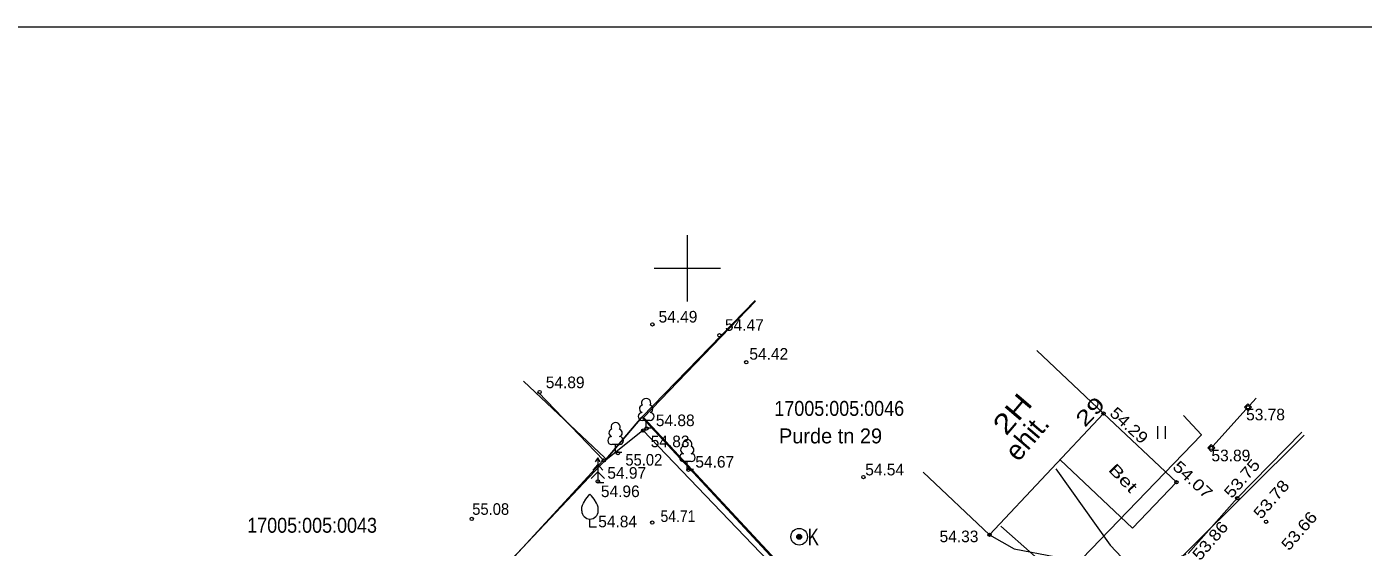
# Model space of a CAD drawing. Extents: x 640665 to 640855, y 6455425 to 6455565.
# Drawn here: x 640710.1 to 640790.8, y 6455533.2 to 6455564.6 of the extents above; entities that cross this region are included whole.
import ezdxf
from ezdxf.enums import TextEntityAlignment as Align

# ---------------------------------------------------------------- set-up
doc = ezdxf.new("R2010")
doc.units = 0
doc.header["$LTSCALE"] = 0.28
for name, color, linetype, lineweight in [('1', 7, 'Continuous', 13), ('15', 7, 'Continuous', 13), ('17', 7, 'Continuous', 13), ('22', 7, 'Continuous', 13), ('28', 7, 'Continuous', 13), ('30', 7, 'Continuous', 13), ('40', 7, 'Continuous', 25), ('41', 7, 'Continuous', 13), ('44', 7, 'Continuous', 13), ('59', 7, 'Continuous', 13), ('63', 7, 'Continuous', 13)]:
    doc.layers.add(name, color=color, linetype=linetype, lineweight=lineweight)

msp = doc.modelspace()

# ---------------------------------------------------------------- linework, layer by layer
at = {"layer": '1'}
for points in [[(640764.24, 6455537.71), (640768.24, 6455533.93), (640775.12, 6455541.24), (640771.09, 6455545.04)], [(640744.98, 6455538.36), (640747.33, 6455540.23), (640761.97, 6455524.98)]]:
    msp.add_lwpolyline(points, dxfattribs=at)
at = {"layer": '15'}
msp.add_lwpolyline([(640760.87, 6455513.48), (640773.99, 6455527.86), (640774.65, 6455529.38), (640768.93, 6455534.45)], dxfattribs=at)
at = {"layer": '17'}
for points in [[(640787.22, 6455539.94), (640780.3, 6455533.05), (640777.93, 6455530.75)], [(640772.23, 6455537.9), (640775.51, 6455533.31), (640777.93, 6455530.75)]]:
    msp.add_lwpolyline(points, dxfattribs=at)
at = {"layer": '22'}
for radius in [0.5, 0.15, 0.125, 0.1, 0.075, 0.05, 0.025]:
    msp.add_circle((640756.7525, 6455533.8083), radius, dxfattribs=at)
at = {"layer": '28'}
for p, q in [((640744.95, 6455538.43), (640741.03, 6455542.5)), ((640781.72, 6455539.28), (640783.73, 6455541.51)), ((640783.62, 6455541.62), (640783.83, 6455541.83)), ((640783.84, 6455541.41), (640783.62, 6455541.62)), ((640784.05, 6455541.63), (640783.83, 6455541.83)), ((640783.84, 6455541.41), (640784.05, 6455541.63)), ((640783.93, 6455541.73), (640784.32, 6455542.16)), ((640781.41, 6455539.17), (640781.62, 6455539.38)), ((640781.62, 6455538.95), (640781.41, 6455539.17)), ((640781.83, 6455539.17), (640781.62, 6455539.38)), ((640781.62, 6455538.95), (640781.83, 6455539.17))]:
    msp.add_line(p, q, dxfattribs=at)
msp.add_lwpolyline([(640697.53, 6455501.64), (640703.93, 6455495.37), (640708.86, 6455500.25), (640715.88, 6455507.65), (640721.23, 6455513.35), (640724.46, 6455516.86), (640730.04, 6455522.65), (640733.83, 6455526.57), (640738.43, 6455531.38), (640744.92, 6455538.43), (640745, 6455538.52)], dxfattribs=at)
at = {"layer": '30'}
msp.add_line((640775.12, 6455541.24), (640779.51, 6455537.1), dxfattribs=at)
for points in [[(640787.09, 6455540.11), (640783.18, 6455536.13), (640780.23, 6455532.8)], [(640772.5, 6455538.45), (640776.87, 6455534.33), (640779.51, 6455537.1)], [(640768.24, 6455533.93), (640769.72, 6455533.08), (640774.75, 6455532.12), (640778.29, 6455531.97), (640780.11, 6455532.75)]]:
    msp.add_lwpolyline(points, dxfattribs=at)
at = {"layer": '40'}
msp.add_line((640745.03, 6455538.56), (640740.12, 6455543.19), dxfattribs=at)
at = {"layer": '40', "lineweight": 13}
msp.add_line((640740.12, 6455543.19), (640745.03, 6455538.56), dxfattribs=at)
at = {"layer": '40'}
for points in [[(640745.04, 6455538.55), (640745.1, 6455538.49), (640747.25, 6455541.02), (640754.09, 6455548.06)], [(640754.11, 6455548.01), (640747.36, 6455541), (640764.37, 6455522.7), (640781.02, 6455539.96), (640779.94, 6455541.13)]]:
    msp.add_lwpolyline(points, dxfattribs=at)
msp.add_lwpolyline([(640720.92, 6455477.68), (640764.32, 6455522.65), (640747.25, 6455541.02), (640745.1, 6455538.49), (640724.51, 6455516.67), (640703.93, 6455494.84)], close=True, dxfattribs=at)
at = {"layer": '40', "lineweight": 13}
msp.add_lwpolyline([(640718.09, 6455522.73), (640724.51, 6455516.67), (640745.1, 6455538.49), (640745.04, 6455538.55)], dxfattribs=at)
at = {"layer": '41'}
for p, q in [((640778.38, 6455540.47), (640778.38, 6455539.71)), ((640778.84, 6455540.47), (640778.84, 6455539.71))]:
    msp.add_line(p, q, dxfattribs=at)
at = {"layer": '44'}
for p, q in [((640747.76, 6455540.83), (640747.28, 6455540.83)), ((640745.92, 6455539.37), (640745.44, 6455539.37)), ((640744.6, 6455538.57), (640744.6, 6455537.07)), ((640750.24, 6455538.34), (640749.76, 6455538.34)), ((640744.96, 6455537.07), (640744.6, 6455537.07))]:
    msp.add_line(p, q, dxfattribs=at)
for points in [[(640747.9, 6455540.35), (640747.52, 6455540.35), (640747.52, 6455540.83)], [(640746.06, 6455538.9), (640745.68, 6455538.9), (640745.68, 6455539.37)], [(640744.9, 6455537.82), (640744.6, 6455538.17), (640744.3, 6455537.82)], [(640744.75, 6455538.32), (640744.6, 6455538.57), (640744.45, 6455538.32)], [(640750.38, 6455537.87), (640750, 6455537.87), (640750, 6455538.34)], [(640745, 6455537.32), (640744.6, 6455537.72), (640744.2, 6455537.32)], [(640743.63, 6455535.38), (640743.63, 6455535.53), (640743.64, 6455535.59), (640743.68, 6455535.72), (640743.74, 6455535.84), (640743.88, 6455536.08), (640744.04, 6455536.28), (640744.13, 6455536.38)], [(640744.63, 6455535.38), (640744.63, 6455535.53), (640744.62, 6455535.59), (640744.59, 6455535.72), (640744.53, 6455535.84), (640744.38, 6455536.08), (640744.22, 6455536.28), (640744.13, 6455536.38)], [(640744.53, 6455534.38), (640744.13, 6455534.38), (640744.13, 6455534.88)]]:
    msp.add_lwpolyline(points, dxfattribs=at)
for centre, radius, start, end in [((640747.3505, 6455541.5266), 0.2326, 109.02174, 253.14154), ((640747.5205, 6455541.874), 0.277, 332.5799, 207.4201), ((640747.6906, 6455541.5266), 0.2326, 286.85082, 70.98591), ((640745.6755, 6455540.4163), 0.277, 332.5799, 207.4201), ((640747.283, 6455541.0665), 0.2375, 90.0016, 269.39529), ((640747.758, 6455541.0665), 0.2375, 270.6047, 89.9984), ((640745.438, 6455539.6088), 0.2375, 90.0016, 269.39529), ((640745.5054, 6455540.0689), 0.2326, 109.02174, 253.14154), ((640745.8456, 6455540.0689), 0.2326, 286.85082, 70.98591), ((640745.913, 6455539.6088), 0.2375, 270.6047, 89.9984), ((640749.8335, 6455539.0423), 0.2326, 109.02174, 253.14154), ((640750.0036, 6455539.3898), 0.277, 332.5799, 207.4201), ((640750.1737, 6455539.0423), 0.2326, 286.85082, 70.98591), ((640749.7661, 6455538.5822), 0.2375, 90.0016, 269.39529), ((640750.2411, 6455538.5822), 0.2375, 270.6047, 89.9984), ((640744.1313, 6455535.3754), 0.5, 180, 0)]:
    msp.add_arc(centre, radius, start, end, dxfattribs=at)
at = {"layer": '59'}
for centre in [(640747.894, 6455546.617), (640751.937, 6455545.96), (640753.556, 6455544.335), (640741.089, 6455542.536), (640783.8335, 6455541.6224), (640775.124, 6455541.2389), (640747.342, 6455540.2145), (640747.547, 6455540.343), (640781.6183, 6455539.1665), (640744.965, 6455538.415), (640745.815, 6455538.853), (640750.067, 6455537.854), (640760.625, 6455537.408), (640744.605, 6455537.143), (640779.5114, 6455537.1), (640783.1842, 6455536.1274), (640736.9962, 6455534.8882), (640747.892, 6455534.662), (640784.9225, 6455534.7115), (640768.2441, 6455533.9322)]:
    msp.add_circle(centre, 0.1, dxfattribs=at)
at = {"layer": '63'}
for p, q in [((640665.43, 6455564.57), (640855.43, 6455564.57)), ((640750, 6455552), (640750, 6455548)), ((640748, 6455550), (640752, 6455550))]:
    msp.add_line(p, q, dxfattribs=at)

# ---------------------------------------------------------------- texts
at = {"layer": '1'}
for s, height, rotation, width, p in [('2H', 1.2, 49.563, 1.25, (640769.24, 6455539.85)), ('29', 0.8999, 46.497, 1.4, (640773.99, 6455540.37))]:
    msp.add_text(s, height=height, rotation=rotation, dxfattribs=dict(at, width=width)).set_placement(p)
msp.add_text('ehit.', height=1.2, rotation=49.563, dxfattribs=at).set_placement((640769.97, 6455538.28))
at = {"layer": '22', "width": 0.75}
msp.add_text('K', height=1, dxfattribs=at).set_placement((640757.27, 6455533.3))
at = {"layer": '30', "width": 1.4}
msp.add_text('Bet', height=0.7, rotation=314.282, dxfattribs=at).set_placement((640775.36, 6455537.81))
at = {"layer": '40', "width": 0.9}
for s, p in [('17005:005:0046', (640759.17, 6455541.1)), ('17005:005:0043', (640727.365, 6455534.05))]:
    msp.add_text(s, height=0.9, dxfattribs=at).set_placement(p, align=Align.CENTER)
at = {"layer": '40'}
msp.add_text('Purde tn 29', height=0.9, dxfattribs=at).set_placement((640758.645, 6455539.44), align=Align.CENTER)
at = {"layer": '59'}
for s, p in [('54.49', (640749.44, 6455546.73)), ('54.47', (640753.445, 6455546.23)), ('54.42', (640754.92, 6455544.49)), ('54.89', (640742.635, 6455542.77)), (' 53.78', (640784.76, 6455540.83)), ('54.88', (640749.275, 6455540.48)), ('54.83', (640748.965, 6455539.21)), (' 53.89', (640782.67, 6455538.36)), ('54.67', (640751.66, 6455537.98)), ('54.54', (640761.91, 6455537.51)), ('54.97', (640746.35, 6455537.31)), ('54.96', (640745.96, 6455536.2)), ('54.84', (640745.8, 6455534.38)), (' 54.33', (640766.265, 6455533.48))]:
    msp.add_text(s, height=0.7, dxfattribs=at).set_placement(p, align=Align.CENTER)
for s, rotation, width, p in [(' 54.29', 317.073, 1.15, (640776.3116, 6455540.3744)), (' 54.07', 317.073, 1.2, (640780.1466, 6455537.1012)), (' 53.75', 49.031, 1.15, (640783.6359, 6455536.9805)), (' 53.78', 49.031, 1.15, (640785.4042, 6455535.7255)), (' 53.66', 49.031, 1.15, (640787.0842, 6455533.8255)), (' 53.86', 49.306, 1.15, (640781.7193, 6455533.2318))]:
    msp.add_text(s, height=0.7, rotation=rotation, dxfattribs=dict(at, width=width)).set_placement(p, align=Align.CENTER)
for s, width, p in [('55.02', 0.95, (640747.38, 6455538.1)), ('55.08', 0.95, (640738.14, 6455535.13)), ('54.71', 0.9, (640749.44, 6455534.7))]:
    msp.add_text(s, height=0.7, dxfattribs=dict(at, width=width)).set_placement(p, align=Align.CENTER)

doc.saveas('drawing.dxf')
